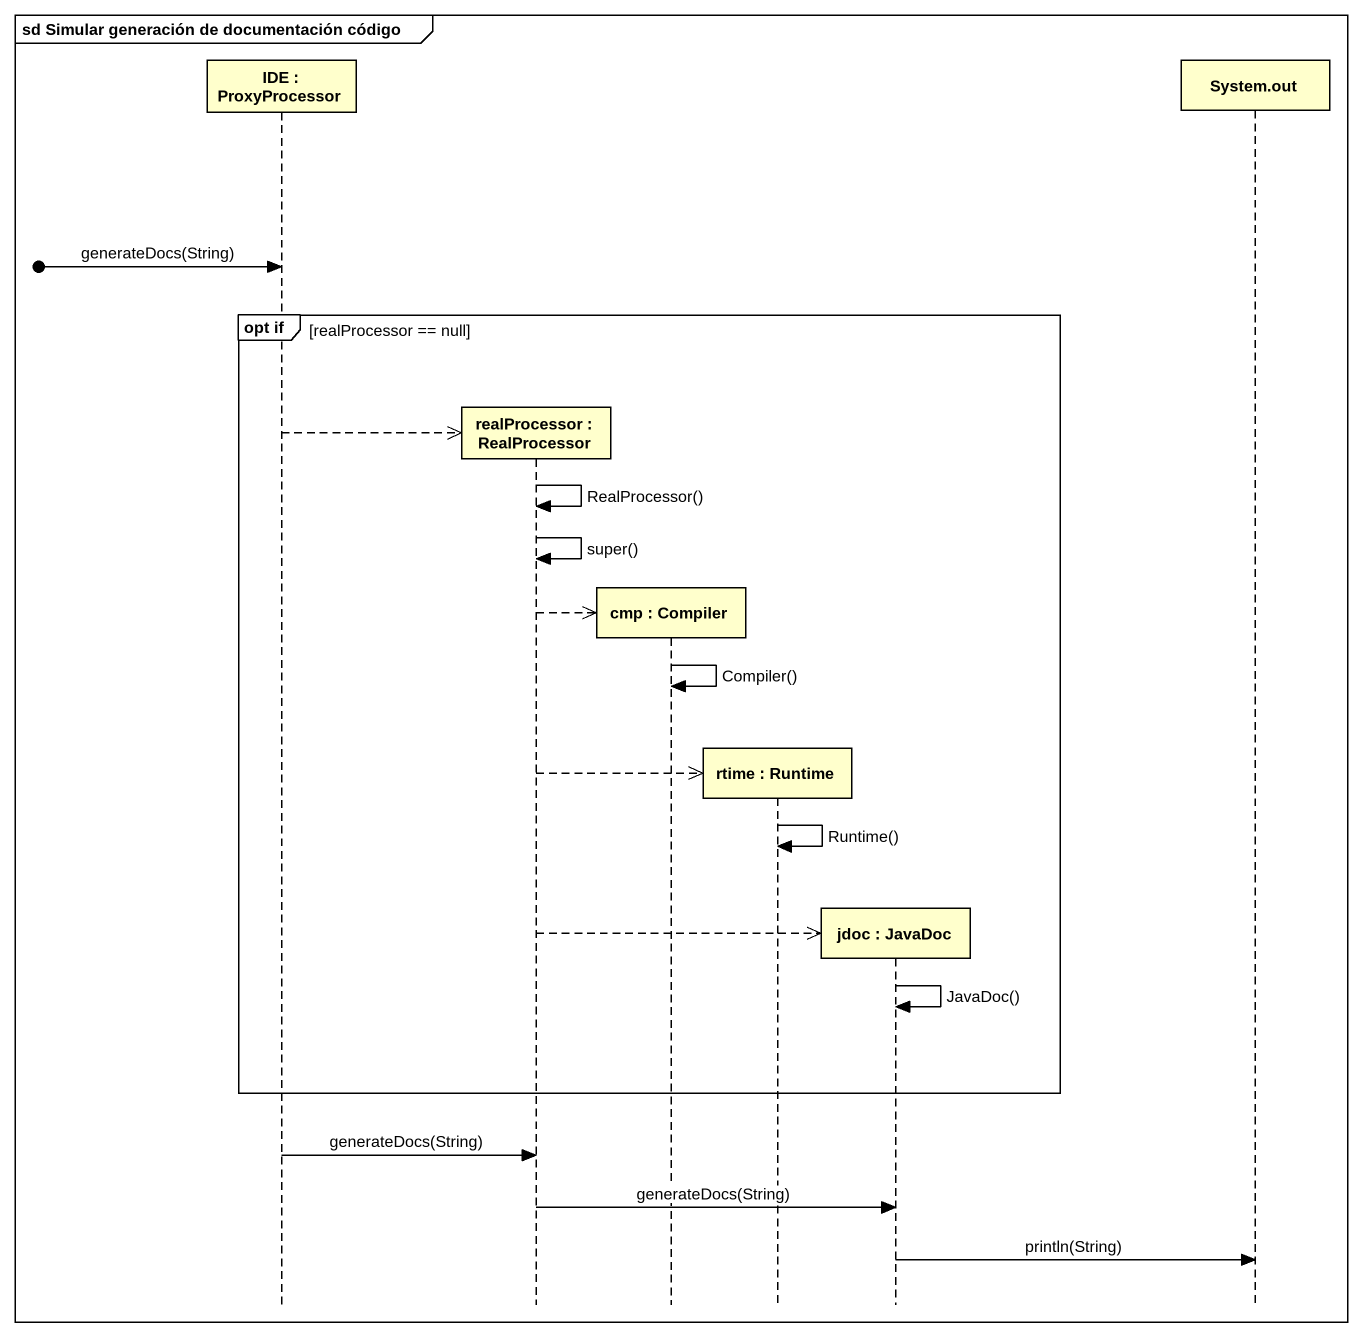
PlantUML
@startuml
mainframe sd Simular generación de documentación código
hide footbox
participant "IDE : ProxyProcessor" as IDE
participant "realProcessor : RealProcessor" as realProcessor
participant "cmp : Compiler" as cmp
participant "rtime : Runtime" as rtime
participant "jdoc : JavaDoc" as jdoc
participant "System.out" as System_out

[o-> IDE : generateDocs(String)
group opt if [realProcessor == null]
  IDE -->> realProcessor **
  realProcessor -> realProcessor : RealProcessor()
  realProcessor -> realProcessor : super()
  realProcessor -->> cmp **
  cmp -> cmp : Compiler()
  realProcessor -->> rtime **
  rtime -> rtime : Runtime()
  realProcessor -->> jdoc **
  jdoc -> jdoc : JavaDoc()
end
IDE -> realProcessor : generateDocs(String)
realProcessor -> jdoc : generateDocs(String)
jdoc -> System_out : println(String)
@enduml
